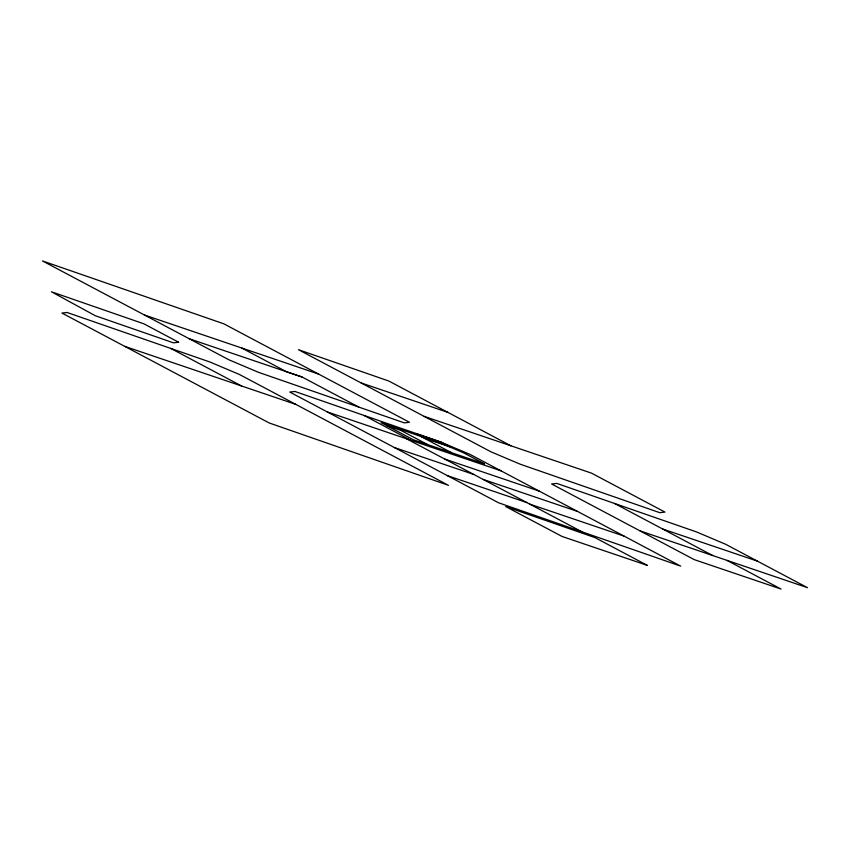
<?xml version="1.0" encoding="UTF-8"?>
<svg xmlns="http://www.w3.org/2000/svg" width="850" height="850" viewBox="0 0 850 850"><rect width="100%" height="100%" fill="white"/><g stroke="black" fill="none" stroke-linecap="round" stroke-linejoin="round"><path stroke-width="1.27" d="M361.176 382.967L447.939 412.388M144.489 315.031L229.011 359.848L258.326 372.257L404.334 422.875L409.487 422.291L223.847 323.829L42.5 260.95L144.489 315.031L318.516 374.043M424.15 416.373L591.472 473.121L664.955 512.093L659.791 512.678L520.242 464.206L490.96 451.817L298.435 349.69L388.822 381.034L510.882 445.793M358.774 407.076L302.143 377.049L286.482 371.737L241.687 347.99M189.231 338.746L302.143 377.049M386.665 425.606L400.987 430.461L427.603 444.582M327.112 411.868L501.011 470.826M124.727 346.364L295.757 404.356M662.628 528.987L757.467 561.149M444.848 459.106L539.251 491.119M394.4 447.546L473.801 474.459M640.061 530.899L807.5 587.679L725.677 544.287L696.416 531.898L556.814 483.416L551.607 483.979L694.216 559.619L781.033 589.05L726.867 560.331M483.161 479.421L577.532 511.424M447.355 475.628L526.745 502.541M529.72 504.124L624.091 536.116M614.465 503.444L712.629 555.507M420.846 436.433L451.467 452.678M364.044 415.438L410.773 440.226M406.555 438.802L581.793 531.728M170.68 348.394L241.549 385.974M67.076 312.481L61.922 313.055L269.195 422.971L448.481 485.339L239.36 374.446L210.046 362.047L67.076 312.481M178.638 342.252L173.485 342.837L95.349 315.754L51.436 291.784L143.916 323.839L178.638 342.252M294.897 391.467L289.744 392.041L498.525 502.764L680.701 566.143L470.135 454.453L440.842 442.064L294.897 391.467M440.842 442.064L416.967 433.967L425.839 438.664L449.714 446.76L440.842 442.064M484.351 463.824L413.281 439.726L381.087 422.652L443.445 444.274L463.409 452.721L484.351 463.824M647.328 565.378L562.041 536.446L505.633 506.536L595.011 537.625L647.328 565.378"/></g></svg>
